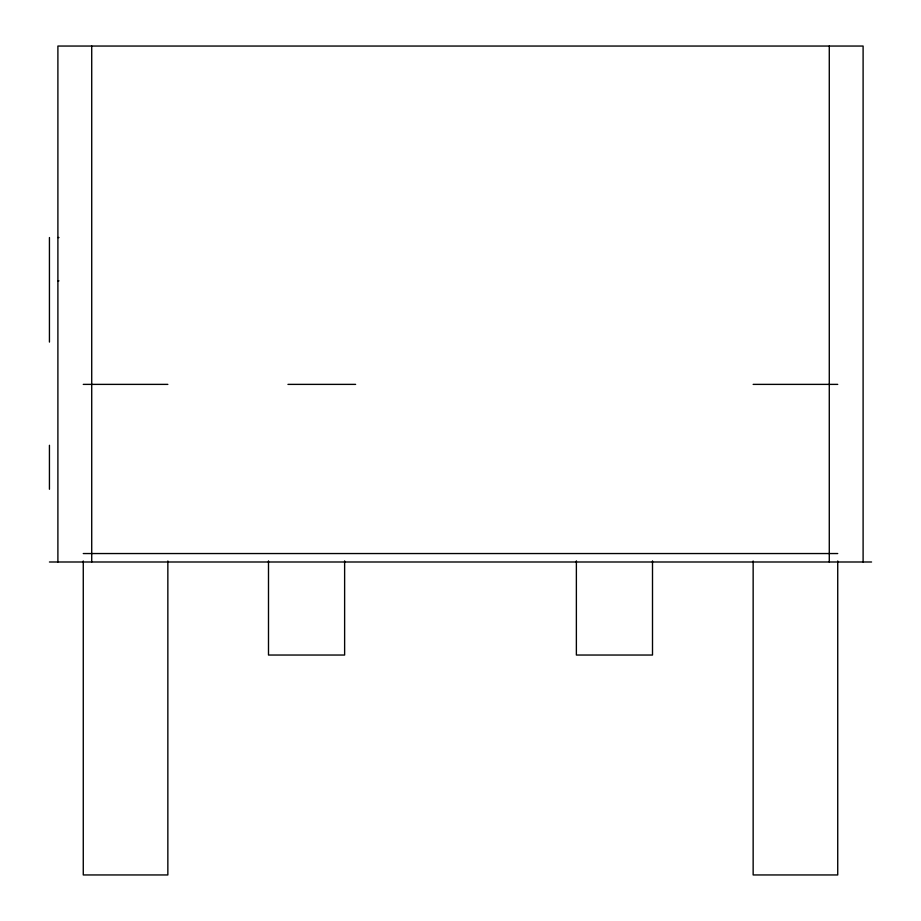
<?xml version="1.0" encoding="UTF-8"?>
<svg xmlns="http://www.w3.org/2000/svg" width="921" height="921" viewBox="0 0 921 921"><rect width="100%" height="100%" fill="white"/><g stroke="black" fill="none" stroke-linecap="round" stroke-linejoin="round"><path stroke-width="1.38" d="M57.896 237.537L58.944 237.537M57.896 280.847L58.944 280.847M83.27 384.379L167.852 384.379M287.951 384.379L355.621 384.379M753.148 384.379L837.73 384.379M83.27 553.544L837.73 553.544M49.435 561.994L871.565 561.994M863.104 561.994L863.104 46.05L57.896 46.05L57.896 561.994M837.73 560.993L837.73 874.95L753.148 874.95L753.148 560.993M829.28 46.05L829.28 561.994M652.505 560.877L652.505 655.038L576.373 655.038L576.373 560.877M344.627 560.877L344.627 655.038L268.495 655.038L268.495 560.877M167.852 560.993L167.852 874.95L83.27 874.95L83.27 560.993M91.72 46.05L91.72 561.994M49.435 237.537L49.435 342.082M49.435 445.28L49.435 489.258"/></g></svg>
